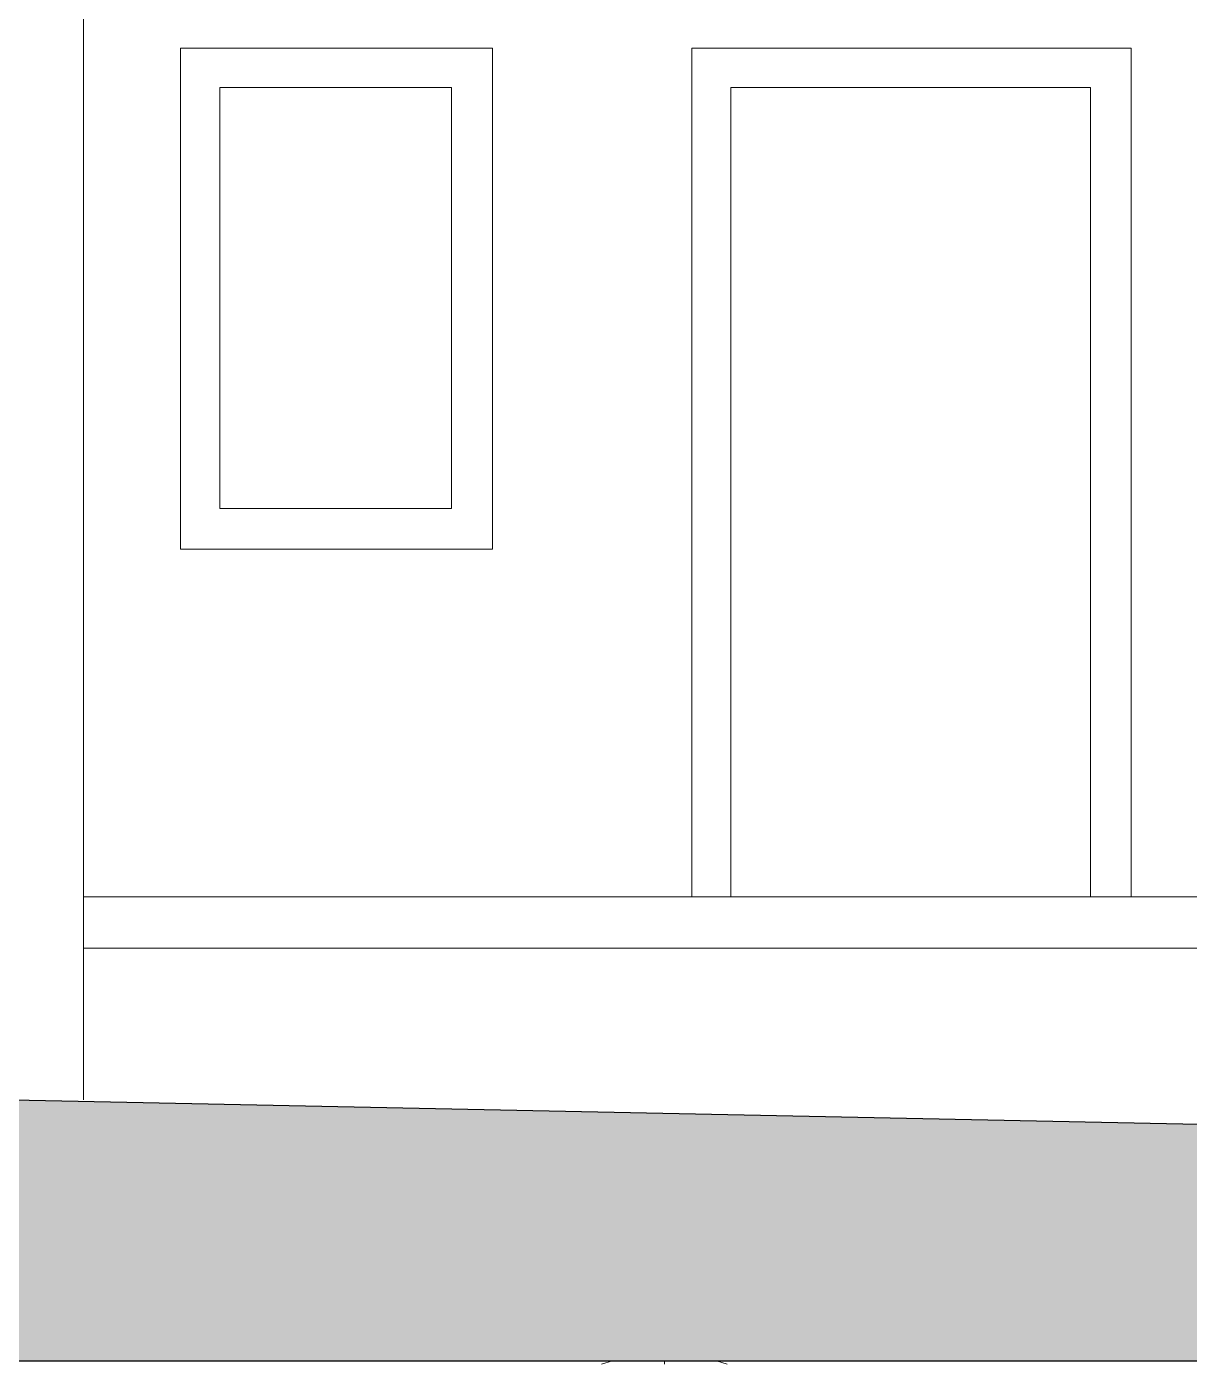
# Model space of a CAD drawing. Header units: millimetres. Extents: x 8329 to 21574, y -433 to 4921.
# Drawn here: x 11026 to 13938, y -433 to 2916 of the extents above; entities that cross this region are included whole.
import ezdxf

# ---------------------------------------------------------------- set-up
doc = ezdxf.new("R2010")
doc.units = ezdxf.units.MM
for name, color, linetype, lineweight in [('A-ALV-___-___-EXI', 250, 'Continuous', 25), ('A-BAS-___-___-EXI', 250, 'Continuous', 25), ('A-JAN-___-___-EXI', 250, 'Continuous', 25), ('A-POR-___-___-EXI', 250, 'Continuous', 25)]:
    doc.layers.add(name, color=color, linetype=linetype, lineweight=lineweight)

msp = doc.modelspace()

# ---------------------------------------------------------------- hatches: boundary and pattern name
at = {"layer": 'A-BAS-___-___-EXI', "true_color": 0xcb9898}
msp.add_hatch(color=253, dxfattribs=at).paths.add_polyline_path([(21573.6, -424.2), (21573.6, -104), (19251.7, -104), (19251.7, 96.6), (17420.7, 96.6), (10950.1, 229), (8329.5, 229), (8329.5, -424.2)])

# ---------------------------------------------------------------- linework, layer by layer
at = {"layer": 'A-ALV-___-___-EXI', "color": 28, "lineweight": 15}
for p, q in [((11167.8, 3238), (11167.8, 229)), ((11167.8, 736.9), (14189.7, 736.9)), ((12465.8, -433.1), (12492.8, -424.2)), ((12623.3, -424.2), (12623.3, -433.1)), ((12780.7, -433.1), (12753.7, -424.2))]:
    msp.add_line(p, q, dxfattribs=at)
at = {"layer": 'A-ALV-___-___-EXI', "color": 28, "lineweight": 15, "flags": 128}
msp.add_lwpolyline([(11167.8, 608.8), (14189.7, 608.8), (14189.7, 3156.9)], dxfattribs=at)
at = {"layer": 'A-BAS-___-___-EXI'}
msp.add_lwpolyline([(19251.7, 96.6), (17420.7, 96.6), (10950.1, 229), (8329.5, 229), (8329.5, -424.2), (21573.6, -424.2), (21573.6, -104), (19251.7, -104)], close=True, dxfattribs=at)
at = {"layer": 'A-JAN-___-___-EXI', "color": 28, "lineweight": 15, "flags": 128}
for points in [[(11411.1, 2862.4), (12192.2, 2862.4), (12192.2, 1607.6), (11411.1, 1607.6)], [(11509.3, 2764.2), (12089.7, 2764.2), (12089.7, 1710), (11509.3, 1710)]]:
    msp.add_lwpolyline(points, close=True, dxfattribs=at)
at = {"layer": 'A-POR-___-___-EXI', "color": 28, "lineweight": 15, "flags": 128}
for points in [[(13792.7, 736.9), (13792.7, 2862.4), (12691.6, 2862.4), (12691.6, 736.9)], [(12789.7, 736.9), (12789.7, 2764.2), (13690.3, 2764.2), (13690.3, 736.9)]]:
    msp.add_lwpolyline(points, dxfattribs=at)

doc.saveas('drawing.dxf')
